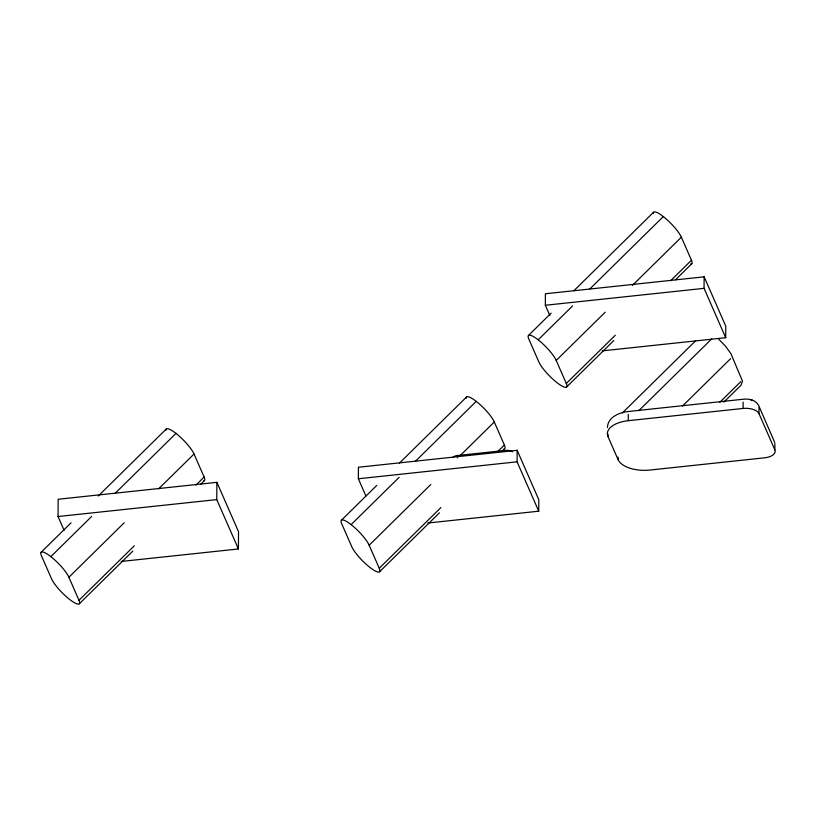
<?xml version="1.0" encoding="UTF-8"?>
<svg xmlns="http://www.w3.org/2000/svg" width="816" height="816" viewBox="0 0 816 816"><rect width="100%" height="100%" fill="white"/><g stroke="black" fill="none" stroke-linecap="round" stroke-linejoin="round"><path stroke-width="1.22" d="M64.076 530.298L58.038 516.528L58.16 499.259L216.893 482.338L238.527 531.695L238.405 548.964L121.247 561.459M238.405 548.964L216.77 499.606L216.893 482.338M365.905 495.975L358.357 478.757L358.428 467.242L517.16 450.32L538.795 499.678L538.723 511.193L427.859 523.015M457.45 457.827L457.47 455.522L505.624 450.391A6.661 3.366 0.4 0 1 512.519 451.778M538.723 511.193L517.079 461.825L517.16 450.32M549.862 315.598L545.333 305.266L545.414 293.76L704.147 276.828L725.781 326.196L725.699 337.702L602.239 350.87M774.894 443.506L774.853 449.84A13.331 6.722 0.4 0 1 764.725 457.807L649.893 470.057A26.663 13.454 0.4 0 1 618.1 459.663L608.002 436.631L608.022 434.102M618.1 459.663L618.11 457.133M608.002 436.631A26.663 13.454 0.4 0 1 628.259 420.689L628.3 414.365M725.699 337.702L704.065 288.344L704.147 276.828M774.853 449.84L758.982 413.641A13.331 6.722 0.4 0 0 743.09 408.449L743.131 402.115M758.982 413.641L759.033 407.317M607.41 427.502C607.9 416.701 620.007 412.264 629.167 411.407L743.845 399.177C749.302 398.677 755.881 400.115 758.605 405.389L774.721 442.415M41.126 552.279L71.053 522.801M98.257 496.016L166.26 429.032M134.303 545.802L78.989 600.28A19.992 4.447 45.4 0 1 69.595 599.423A19.992 4.447 45.4 0 1 51.551 578.809L41.453 555.778A19.992 4.447 45.4 0 1 50.847 556.634L91.647 516.446M115.229 493.231L175.981 433.388M78.989 600.28L68.891 577.249L124.205 522.77M158.661 488.825L194.024 454.002A19.992 4.447 45.4 0 0 177.806 434.877A19.992 4.447 45.4 0 0 165.934 430.338M195.962 485.071L204.122 477.034L194.024 454.002M79.315 603.779L132.814 551.086M200.828 484.102L204.449 480.532M528.452 335.468L551.126 313.14M573.801 290.812L653.596 212.221M341.394 520.261L376.757 485.428M399.432 463.1L466.538 397.015M615.284 335.243L566.314 383.469A19.992 4.447 45.4 0 1 556.93 382.612A19.992 4.447 45.4 0 1 538.876 361.998L528.778 338.966A19.992 4.447 45.4 0 1 538.172 339.833L572.628 305.888M589.866 288.925L663.316 216.577M440.915 507.532L379.256 568.262A19.992 4.447 45.4 0 1 369.862 567.395A19.992 4.447 45.4 0 1 351.818 546.791L341.72 523.76A19.992 4.447 45.4 0 1 351.115 524.617L399.177 477.289M415.497 461.213L476.248 401.37M566.314 383.469L556.216 360.437L605.186 312.212M632.39 285.416L681.36 237.191A19.992 4.447 45.4 0 0 665.142 218.066A19.992 4.447 45.4 0 0 653.269 213.527M379.256 568.262L369.158 545.231L430.817 484.5M459.836 455.92L494.302 421.984A19.992 4.447 45.4 0 0 478.074 402.859A19.992 4.447 45.4 0 0 466.211 398.32M670.599 280.765L691.458 260.222L681.36 237.191M498.046 451.268L504.39 445.016L494.302 421.984M566.641 386.968L613.795 340.527M675.454 279.796L691.784 263.721M379.583 571.761L439.426 512.815M502.003 451.197L504.716 448.514M622.445 412.865L695.63 340.792M638.765 410.723L711.674 338.926M682.513 406.021L730.616 358.642M719.834 402.237L740.714 381.684M723.782 402.176L741.04 385.183L742.489 381.174L730.891 353.583L725.281 345.913L718.916 339.456M545.333 305.266L704.065 288.344M628.259 420.689L743.09 408.449M358.357 478.757L517.079 461.825M58.038 516.528L216.77 499.606M750.118 399.534L750.934 399.769M751.22 399.85L752.26 400.146M691.458 260.222A19.992 4.447 45.4 0 1 690.499 264.058M538.172 339.833A19.992 4.447 45.4 0 1 556.216 360.437M204.122 477.034A19.992 4.447 45.4 0 1 203.929 480.828M50.847 556.634A19.992 4.447 45.4 0 1 68.891 577.249M452.87 457.358A6.661 3.366 0.4 0 1 457.47 455.522M504.39 445.016A19.992 4.447 45.4 0 1 504.196 448.81M351.115 524.617A19.992 4.447 45.4 0 1 369.158 545.231"/></g></svg>
